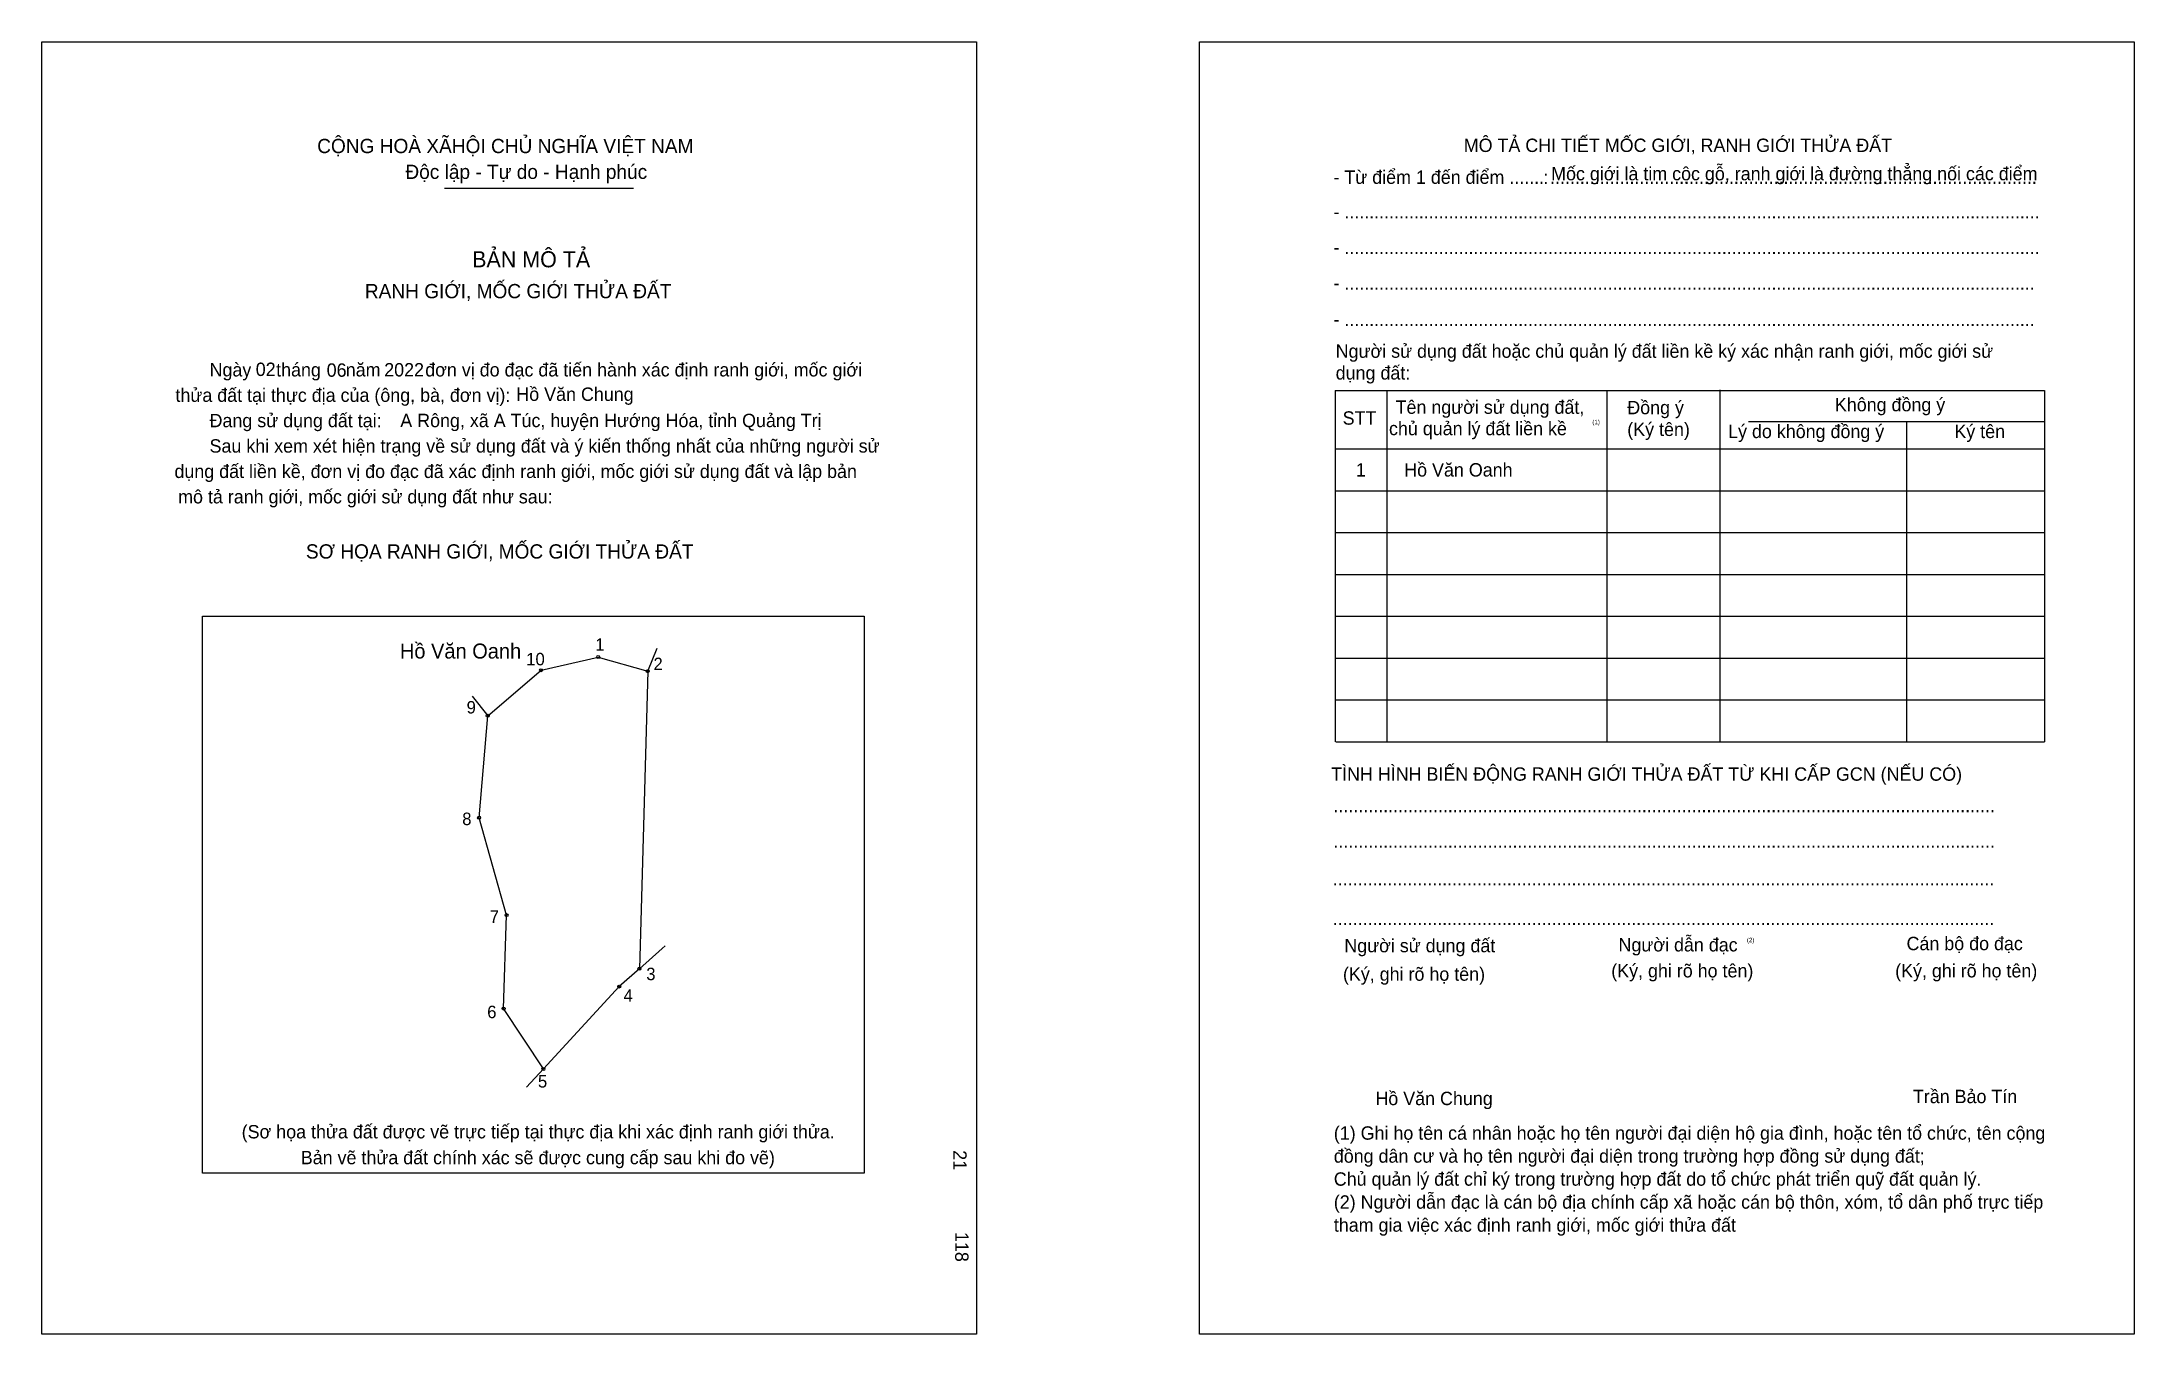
# Model space of a CAD drawing. Extents: x 546598 to 547456, y 1825259 to 1825789.
import ezdxf

# ---------------------------------------------------------------- set-up
doc = ezdxf.new("R2010")
doc.units = 0
for name, color, linetype in [('bmtKhungInTrang1', 7, 'Continuous'), ('bmtKhungInTrang2', 7, 'Continuous'), ('bmtNoiDung', 7, 'Continuous'), ('bmtTemplate', 7, 'Continuous'), ('CanhThua', 7, 'Continuous'), ('MocDinhThua', 7, 'Continuous'), ('RauThua', 7, 'Continuous'), ('SoHieuDinhThua', 7, 'Continuous'), ('TenChuLanCan', 7, 'Continuous')]:
    doc.layers.add(name, color=color, linetype=linetype)

msp = doc.modelspace()

# ---------------------------------------------------------------- linework, layer by layer
at = {"layer": 'bmtKhungInTrang1'}
msp.add_lwpolyline([(546597.7, 1825789.32), (546980.94, 1825789.32), (546980.94, 1825259.26), (546597.7, 1825259.26)], close=True, dxfattribs=at)
at = {"layer": 'bmtKhungInTrang2'}
msp.add_lwpolyline([(547072.33, 1825789.32), (547455.56, 1825789.32), (547455.56, 1825259.26), (547072.33, 1825259.26)], close=True, dxfattribs=at)
at = {"layer": 'bmtTemplate'}
for p, q in [((546762.85, 1825729.25), (546840.35, 1825729.25)), ((547149.21, 1825646.35), (547149.21, 1825502.25)), ((547239.36, 1825646.35), (547239.36, 1825502.25)), ((547285.74, 1825646.52), (547285.74, 1825502.25)), ((547418.87, 1825646.35), (547418.87, 1825502.25)), ((547297.5, 1825633.66), (547418.87, 1825633.66)), ((547128.19, 1825622.33), (547418.87, 1825622.33)), ((547128.19, 1825605.18), (547418.87, 1825605.18)), ((547128.19, 1825588.02), (547418.87, 1825588.02)), ((547128.19, 1825570.87), (547418.87, 1825570.87)), ((547128.19, 1825553.71), (547418.87, 1825553.71)), ((547128.19, 1825536.56), (547418.87, 1825536.56)), ((547128.19, 1825519.41), (547418.87, 1825519.41)), ((547128.19, 1825502.25), (547418.87, 1825502.25))]:
    msp.add_line(p, q, dxfattribs=at)
for points in [[(547128, 1825646.35), (547418.87, 1825646.35)], [(547128, 1825646.35), (547128, 1825502.25)], [(547362.29, 1825633.48), (547362.29, 1825502.25)]]:
    msp.add_lwpolyline(points, dxfattribs=at)
msp.add_lwpolyline([(546663.63, 1825325.27), (546663.63, 1825553.7), (546934.8, 1825553.7), (546934.8, 1825325.27)], close=True, dxfattribs=at)
at = {"layer": 'CanhThua'}
for p, q in [((546780.5, 1825512.88), (546802.39, 1825531.57)), ((546802.39, 1825531.57), (546825.8, 1825537)), ((546825.8, 1825537), (546846.14, 1825531.16)), ((546846.14, 1825531.16), (546842.7, 1825409.17)), ((546776.98, 1825471.1), (546780.5, 1825512.88)), ((546788.22, 1825431.12), (546776.98, 1825471.1)), ((546787.05, 1825392.82), (546788.22, 1825431.12)), ((546842.7, 1825409.17), (546834.43, 1825401.82)), ((546834.43, 1825401.82), (546803.37, 1825368.04)), ((546803.37, 1825368.04), (546787.05, 1825392.82))]:
    msp.add_line(p, q, dxfattribs=at)
at = {"layer": 'MocDinhThua'}
for centre in [(546825.8, 1825537), (546802.39, 1825531.57), (546846.14, 1825531.16), (546780.5, 1825512.88), (546776.98, 1825471.1), (546788.22, 1825431.12), (546842.7, 1825409.17), (546834.43, 1825401.82), (546787.05, 1825392.82), (546803.37, 1825368.04)]:
    msp.add_circle(centre, 0.614, dxfattribs=at)
at = {"layer": 'RauThua'}
for p, q in [((546846.14, 1825531.16), (546850.03, 1825540.58)), ((546774.19, 1825520.94), (546780.5, 1825512.88)), ((546842.7, 1825409.17), (546852.02, 1825417.46)), ((546852.02, 1825417.46), (546853.2, 1825418.51)), ((546796.47, 1825360.54), (546803.37, 1825368.04))]:
    msp.add_line(p, q, dxfattribs=at)

# ---------------------------------------------------------------- texts
at = {"layer": 'bmtNoiDung'}
for s, height, p in [('02', 5.483, (546685.4, 1825652.26)), ('2022', 5.483, (546738.07, 1825652.07)), ('06', 5.483, (546714.48, 1825651.95)), ('Hồ Văn Chung', 5.4834, (546792.24, 1825642.06)), ('A Rông, xã A Túc, huyện Hướng Hóa, tỉnh Quảng Trị', 5.4834, (546744.66, 1825631.28)), ('1', 5.48, (547136.44, 1825611.02)), ('Hồ Văn Oanh ', 5.4834, (547156.28, 1825611.02)), ('Hồ Văn Chung', 5.4834, (547144.47, 1825353.2))]:
    msp.add_text(s, height=height, dxfattribs=at).set_placement(p)
for s, p in [('21', (546971.39, 1825334.71)), ('118', (546972.17, 1825301.15))]:
    msp.add_text(s, height=5.483, rotation=270, dxfattribs=at).set_placement(p)
at = {"layer": 'bmtTemplate'}
for s, height, p in [('CỘNG HOÀ XÃHỘI CHỦ NGHĨA VIỆT NAM', 5.849, (546710.59, 1825743.67)), ('MÔ TẢ CHI TIẾT MỐC GIỚI, RANH GIỚI THỬA ĐẤT', 5.4813, (547180.69, 1825744.14)), ('Độc lập - Tự do - Hạnh phúc', 5.849, (546746.76, 1825733.09)), ('- Từ điểm 1 đến điểm .......', 5.4813, (547127.26, 1825731.07)), (':', 5.48, (547213.37, 1825731.07)), ('Mốc giới là tim cộc gỗ, ranh giới là đường thẳng nối các điểm', 5.4813, (547216.53, 1825732.52)), ('..................................................................................................', 5.4813, (547216.08, 1825731.07)), ('- ............................................................................................................................................', 5.48133, (547127.26, 1825716.86)), ('BẢN MÔ TẢ', 6.58, (546774.13, 1825696.84)), ('- ............................................................................................................................................', 5.48133, (547127.26, 1825702.28)), ('RANH GIỚI, MỐC GIỚI THỬA ĐẤT', 5.849, (546730.14, 1825684.15)), ('- ...........................................................................................................................................', 5.48133, (547127.26, 1825687.7)), ('- ...........................................................................................................................................', 5.48133, (547127.26, 1825672.77)), ('Ngày     tháng     năm         đơn vị đo đạc đã tiến hành xác định ranh giới, mốc giới ', 5.4834, (546666.46, 1825652.07)), ('Người sử dụng đất hoặc chủ quản lý đất liền kề ký xác nhận ranh giới, mốc giới sử', 5.4813, (547128.19, 1825659.73)), ('dụng đất:', 5.481, (547128.19, 1825650.81)), ('thửa đất tại thực địa của (ông, bà, đơn vị):', 5.4834, (546652.48, 1825641.66)), ('Tên người sử dụng đất,', 5.4813, (547152.75, 1825636.75)), ('Đồng ý', 5.481, (547247.74, 1825636.58)), ('Không đồng ý', 5.4813, (547332.86, 1825637.78)), ('Đang sử dụng đất tại:', 5.4834, (546666.46, 1825631.25)), ('STT', 5.481, (547131.05, 1825632.29)), ('chủ quản lý đất liền kề', 5.4813, (547150.05, 1825627.98)), ('(1)', 1.828, (547233.42, 1825632.48)), ('(Ký tên)', 5.481, (547247.74, 1825627.65)), ('Lý do không đồng ý', 5.4813, (547289.09, 1825626.8)), ('Ký tên', 5.481, (547381.85, 1825626.8)), ('Sau khi xem xét hiện trạng về sử dụng đất và ý kiến thống nhất của những người sử ', 5.4834, (546666.46, 1825620.83)), ('dụng đất liền kề, đơn vị đo đạc đã xác định ranh giới, mốc giới sử dụng đất và lập bản', 5.4834, (546652.07, 1825610.42)), ('mô tả ranh giới, mốc giới sử dụng đất như sau:', 5.4834, (546653.58, 1825600)), ('SƠ HỌA RANH GIỚI, MỐC GIỚI THỬA ĐẤT', 5.849, (546705.97, 1825577.38)), ('TÌNH HÌNH BIẾN ĐỘNG RANH GIỚI THỬA ĐẤT TỪ KHI CẤP GCN (NẾU CÓ)', 5.4813, (547126.34, 1825486.25)), ('.....................................................................................................................................', 5.48955, (547127.26, 1825473.35)), ('.....................................................................................................................................', 5.48955, (547127.26, 1825458.77)), ('.....................................................................................................................................', 5.48955, (547126.98, 1825443.33)), ('.....................................................................................................................................', 5.48955, (547126.98, 1825427.04)), ('Người sử dụng đất', 5.4813, (547131.73, 1825415.89)), ('Người dẫn đạc', 5.4813, (547244.15, 1825416.23)), ('(2)', 1.828, (547296.79, 1825420.01)), ('Cán bộ đo đạc', 5.4813, (547362.24, 1825416.75)), ('(Ký, ghi rõ họ tên)', 5.4813, (547131.17, 1825404.22)), ('(Ký, ghi rõ họ tên)', 5.4813, (547241.17, 1825405.59)), ('(Ký, ghi rõ họ tên)', 5.4813, (547357.58, 1825405.59)), ('Trần Bảo Tín', 5.4813, (547364.85, 1825354.01)), ('(Sơ họa thửa đất được vẽ trực tiếp tại thực địa khi xác định ranh giới thửa.', 5.4834, (546679.63, 1825339.55)), ('(1) Ghi họ tên cá nhân hoặc họ tên người đại diện hộ gia đình, hoặc tên tổ chức, tên cộng', 5.4813, (547127.42, 1825339.02)), ('Bản vẽ thửa đất chính xác sẽ được cung cấp sau khi đo vẽ)', 5.4834, (546703.87, 1825328.95)), ('đồng dân cư và họ tên người đại diện trong trường hợp đồng sử dụng đất;', 5.4813, (547127.42, 1825329.59)), ('Chủ quản lý đất chỉ ký trong trường hợp đất do tổ chức phát triển quỹ đất quản lý.', 5.4813, (547127.42, 1825320.15)), ('(2) Người dẫn đạc là cán bộ địa chính cấp xã hoặc cán bộ thôn, xóm, tổ dân phố trực tiếp', 5.4813, (547127.42, 1825310.72)), ('tham gia việc xác định ranh giới, mốc giới thửa đất', 5.4813, (547127.42, 1825301.28))]:
    msp.add_text(s, height=height, dxfattribs=at).set_placement(p)
at = {"layer": 'SoHieuDinhThua'}
for s, height, p in [('10', 5.115, (546796.29, 1825533.58)), ('1', 5.11, (546824.6, 1825539.55)), ('2', 5.11, (546848.47, 1825531.62)), ('9', 5.11, (546771.85, 1825513.82)), ('8', 5.11, (546770.06, 1825468.06)), ('7', 5.11, (546781.32, 1825427.94)), ('3', 5.11, (546845.51, 1825404.46)), ('4', 5.11, (546836.2, 1825395.62)), ('6', 5.11, (546780.3, 1825388.87)), ('5', 5.11, (546801.11, 1825360.39))]:
    msp.add_text(s, height=height, dxfattribs=at).set_placement(p)
at = {"layer": 'TenChuLanCan'}
msp.add_text('Hồ Văn Oanh', height=6.1379, dxfattribs=at).set_placement((546744.5, 1825536.38))

doc.saveas('drawing.dxf')
